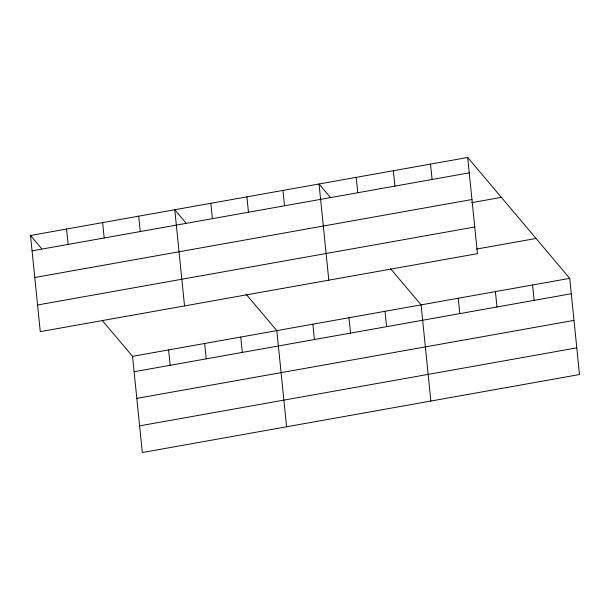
<?xml version="1.0" encoding="UTF-8"?>
<svg xmlns="http://www.w3.org/2000/svg" width="610" height="610" viewBox="0 0 610 610"><rect width="100%" height="100%" fill="white"/><g stroke="black" fill="none" stroke-linecap="round" stroke-linejoin="round"><path stroke-width="0.91" d="M467.687 157.471L477.455 253.653L40.268 331.649L30.5 235.468L467.687 157.471L569.732 278.351L579.5 374.532L142.313 452.529L132.545 356.347L102.411 320.654M32.063 250.847L469.25 172.844M34.77 277.512L471.957 199.516M471.629 202.665L501.359 197.358M37.561 304.985L474.748 226.989M476.601 249.063L536.053 238.457M132.545 356.347L569.732 278.351M134.108 371.719L571.295 293.723M136.815 398.383L574.002 320.387M139.606 425.864L576.793 347.868M330.269 197.289L319.045 183.991L328.813 280.173M390.369 268.476L421.091 304.863L430.858 401.052M185.997 223.024L174.773 209.733L184.54 305.915M246.097 294.218L276.818 330.605L286.586 426.786M30.5 235.468L41.724 248.766M532.568 284.977L534.131 300.349M495.411 291.611L496.967 306.983M458.247 298.237L459.81 313.609M430.523 164.098L432.086 179.477M393.366 170.731L394.922 186.103M385.017 311.298L386.58 326.678M356.202 177.357L357.765 192.737M348.95 317.734L350.514 333.113M312.884 324.169L314.447 339.549M282.971 190.427L284.534 205.799M246.905 196.862L248.468 212.234M240.752 337.04L242.307 352.412M210.839 203.298L212.402 218.67M204.678 343.476L206.241 358.848M168.612 349.911L170.175 365.283M138.706 216.161L140.262 231.541M102.632 222.597L104.196 237.976M66.566 229.032L68.129 244.412"/></g></svg>
